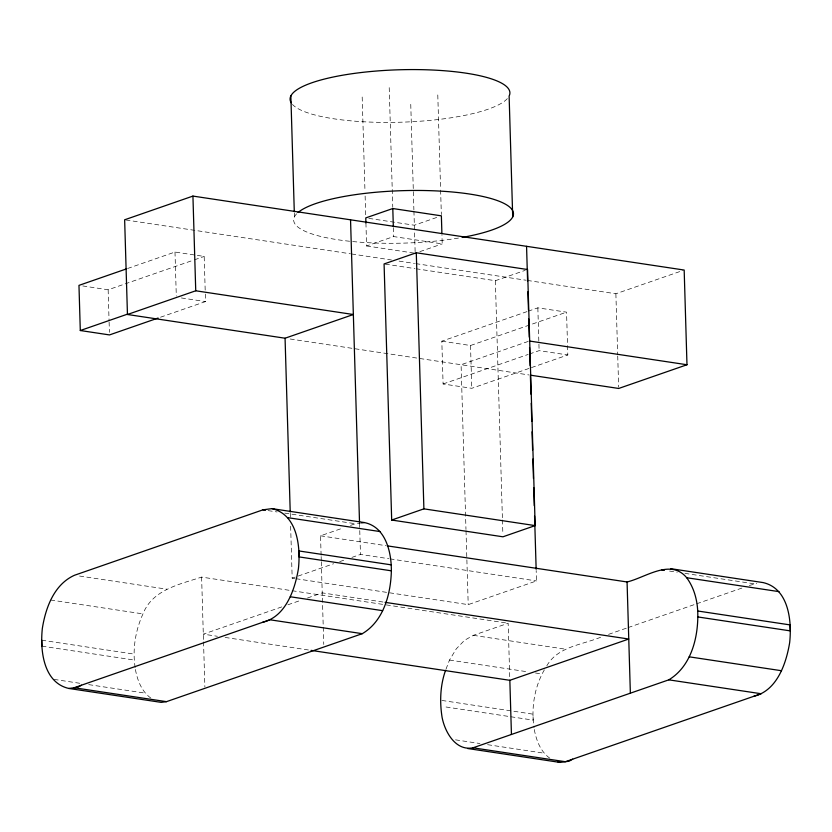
<?xml version="1.0" encoding="UTF-8"?>
<svg xmlns="http://www.w3.org/2000/svg" width="832" height="832" viewBox="0 0 832 832"><rect width="100%" height="100%" fill="white"/><g stroke="black" fill="none" stroke-linecap="round" stroke-linejoin="round"><path stroke-width="0.62" stroke-dasharray="4.16 3.12" d="M135.138 667.514C132.361 649.407 135.366 630.698 142.896 614.058C152.339 589.638 179.556 584.366 201.614 577.096L385.018 604.718M445.994 669.209L449.426 660.213L456.31 648.825L464.474 640.338L473.356 635.326L508.144 623.251L509.839 680.316M544.346 669.874C534.414 687.086 531.076 707.99 534.019 727.574M546.822 665.798C558.085 645.965 583.575 644.779 602.43 636.49M127.587 268.497L174.99 252.044L204.183 256.433L205.254 292.552M82.774 285.948L108.15 289.775L193.242 260.229M194.459 259.813L204.183 256.433M436.675 217.474L414.346 225.222L367.047 218.109M160.545 317.2L205.525 301.579L205.296 293.842M365.924 223.007L366.6 245.96L393.63 236.569L442.208 243.89L441.948 234.967M419.879 251.638L442.208 243.89M416.052 268.767L495.352 280.706L525.169 270.358M528.923 368.472L471.796 388.305L443.092 383.978L441.823 341.182L526.906 311.646M528.122 311.22L537.846 307.84L566.55 312.166L567.819 354.962L530.14 368.046M527.384 280.436L615.878 293.758L682.958 270.473M441.823 341.182L470.517 345.509L566.55 312.166M528.154 341.442L461.084 364.728L465.972 529.422M443.092 383.978L528.174 354.442M529.391 354.016L539.115 350.646L567.819 354.962M321.11 555.266L320.538 535.818L343.325 527.904M350.522 525.408L355.316 523.734L361.743 522.881M290.638 526.261L292.178 578.136L333.642 563.742M339.737 561.621L345.842 559.51M351.936 557.388L360.474 554.424L388.742 558.688M281.767 606.913L203.31 634.161L217.412 636.282M287.903 604.791L301.382 600.111M307.518 597.979L322.223 592.873L383.791 602.139M296.036 578.718L468.208 604.635L536.494 580.934L536.182 570.554M608.556 634.358L626.912 627.994M628.139 627.567L695.448 604.198M696.675 603.772L743.184 587.621M749.31 585.499L756.766 583.461M366.6 245.96L413.899 253.084M125.923 219.991L350.386 253.781M351.666 253.978L391.425 259.958M399.121 261.123L414.513 263.442M415.792 263.63L526.105 280.238M385.362 264.15L414.783 268.58M181.407 297.95L205.525 301.579M290.202 338.998L528.996 374.951M268.091 510.609L277.066 511.961M284.762 513.115L355.316 523.734M669.542 571.054L677.238 572.208M684.934 573.373L754.198 583.794M320.538 535.818L385.944 545.667M390.021 558.875L536.494 580.934M292.178 578.136L294.746 578.521M386.298 604.906L508.144 623.251M79.602 576.046L166.837 589.17M473.356 635.326L565.718 649.23M50.638 599.997L142.99 613.902M449.519 660.057L527.769 671.84M535.465 672.994L541.871 673.962M225.108 637.437L308.474 649.99M41.756 640.193L134.108 654.098M441.917 700.45L532.99 714.158L533.177 720.117L443.383 706.597M41.933 646.152L134.285 660.057M54.09 679.401L79.747 683.27M88.733 684.622L145.163 693.118M455.541 739.846L479.918 743.517M487.614 744.682L544.055 753.178M549.692 758.118C540.311 751.421 536.089 739.762 534.165 728.822M150.81 698.058C141.43 691.361 137.197 679.702 135.283 668.762M615.878 293.758L617.687 354.734M617.729 356.023L618.654 387.161M537.846 307.84L539.115 350.646M495.352 280.706L502.414 518.679M502.455 519.979L502.871 534.206M470.517 345.509L471.796 388.305M466.014 530.722L468.208 604.635M437.788 94.952L440.575 188.833M440.617 190.122L441.345 214.552M410.758 104.343L413.889 209.799M413.93 211.078L415.147 252.002M389.21 87.641L392.766 207.241M393.37 227.646L393.63 236.569M362.18 97.022L364.967 190.902M365.123 196.05L365.726 216.622M359.549 523.307L360.474 554.424M321.152 556.566L321.266 560.456M321.308 561.746L323.762 644.446M294.33 212.971L294.445 216.83M290.254 513.292L290.368 517.182M201.614 577.096L203.497 640.609M203.538 641.898L204.88 687.024M174.99 252.044L176.301 296.015M108.15 289.775L109.065 320.736M109.106 322.026L109.418 332.342M458.442 238.077A109.949 26.229 -1.7 0 1 337.168 239.647A109.949 26.229 -1.7 0 1 297.076 213.377M507.322 98.623A109.949 26.229 -1.7 0 1 399.537 122.242A109.949 26.229 -1.7 0 1 292.458 104.426"/><path stroke-width="1.25" d="M391.362 570.814C390.832 594.038 383.531 621.234 362.284 633.682L166.473 701.657L161.158 702.364L68.806 688.459C43.264 682.531 39.988 650.083 42.349 628.358C45.635 607.734 54.101 584.428 74.474 575.266L262.964 509.829L271.95 508.633L364.312 522.548C385.622 526.791 391.466 552.042 391.362 570.814L299.01 556.899L298.823 550.94L391.186 564.845M387.223 545.854L627.068 581.963C645.559 577.637 670.665 558.116 686.754 577.814C693.805 587.444 697.091 599.186 697.715 611C698.734 636.137 691.683 666.089 668.803 679.838L473.002 747.812C455.582 751.244 444.902 731.952 442.094 717.402C439.608 701.74 440.201 685.339 445.567 670.332M81.442 685.214L77.802 687.263L68.806 688.459M572.676 759.179L569.036 761.228L560.05 762.424L467.688 748.519M530.275 375.149L618.696 388.461L686.982 364.749L684.174 270.046L192.93 196.082L124.644 219.794L127.452 314.496L285.064 338.218L353.35 314.517L195.738 290.784L127.452 314.496M126.37 268.923L78.967 285.376L80.298 330.522L109.491 334.922L158.111 318.042M441.906 233.688L441.376 215.842L392.798 208.53L365.768 217.911L365.924 223.007M80.298 330.522L127.712 314.07M416.291 252.772L384.082 263.952L391.685 520.042L502.954 536.796L535.163 525.606L527.561 269.526L416.291 252.772L423.894 508.851L391.685 520.042M311.043 650.374L509.839 680.316L628.753 639.028L385.07 602.337M361.743 522.881L364.312 522.548M262.6 622.315C285.73 616.782 294.913 589.774 298.407 568.745C300.778 547.009 297.492 514.571 271.95 508.633M753.834 696.28C776.963 690.747 786.157 663.738 789.651 642.71C792.012 620.974 788.736 588.536 763.194 582.598L670.842 568.693M529.37 341.016L686.982 364.749M423.894 508.851L535.163 525.606M262.964 509.829L265.522 510.214M661.846 569.889L664.414 570.274M287.768 517.67L380.12 531.575M686.65 577.73L779.012 591.635M697.715 611L790.067 624.905L790.244 630.874L697.892 616.959M290.285 596.762L382.647 610.667M689.177 656.822L781.529 670.727M362.284 633.682L269.922 619.778L74.11 687.752L166.473 701.657M668.803 679.838L761.166 693.742L565.354 761.717L473.002 747.812M557.617 761.654L560.05 762.424M627.068 581.963L630.365 693.181M526.562 246.324L527.602 281.341M527.914 291.72L528.455 309.889M528.715 318.968L529.256 337.126M529.568 347.506L530.109 365.654M530.41 376.033L530.951 394.191M531.222 403.27L531.762 421.418M532.064 431.798L532.605 449.956M532.875 459.025L533.458 478.483M533.728 487.562L534.258 505.71M534.57 516.09L536.151 569.254M512.71 216.923L509.122 96.044A109.949 26.229 -1.7 0 0 398.632 69.794A109.949 26.229 -1.7 0 0 291.21 102.783M509.839 680.316L511.441 734.469M392.798 208.53L393.328 226.377M350.542 219.814L359.507 522.007M290.857 95.94L294.289 211.682M285.064 338.218L290.222 512.002M192.93 196.082L195.738 290.784M41.756 640.193L41.933 646.152M298.022 212.524A109.949 26.229 -1.7 0 1 469.695 194.064A109.949 26.229 -1.7 0 1 462.166 237.432"/></g></svg>
